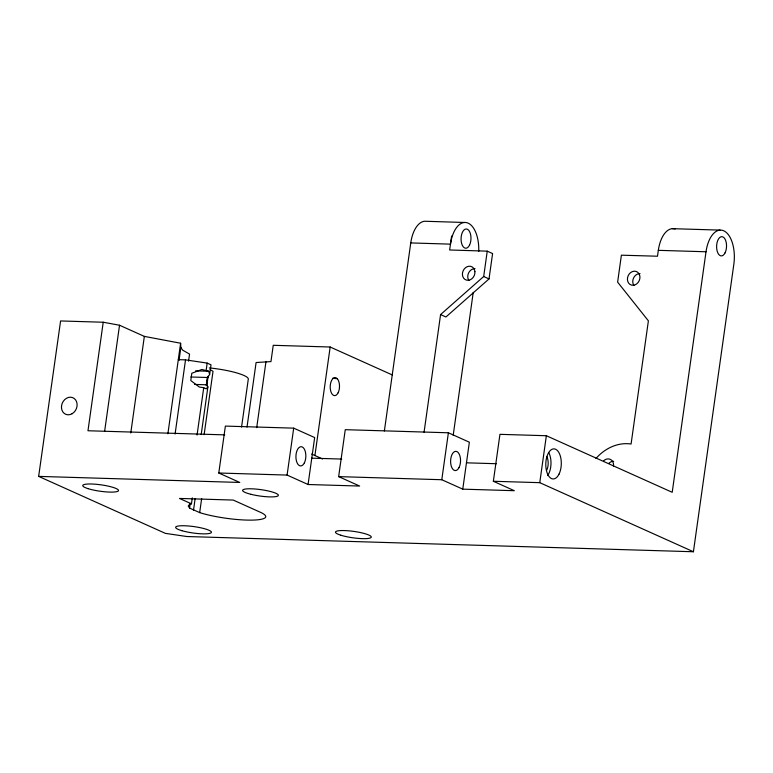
<?xml version="1.0" encoding="UTF-8"?>
<svg xmlns="http://www.w3.org/2000/svg" width="773" height="773" viewBox="0 0 773 773"><rect width="100%" height="100%" fill="white"/><g stroke="black" fill="none" stroke-linecap="round" stroke-linejoin="round"><path stroke-width="1.16" d="M179.046 360.363L180.853 347.464L180.611 343.231L144.348 336.39L119.535 325.24L103.224 322.235L87.977 430.754L224.759 434.87M104.616 431.373L119.535 325.24M130.772 432.986L144.348 336.39M167.886 433.808L180.611 343.231M175.094 434.02L185.52 359.87L207.174 363.088L211 364.808L209.647 374.432L207.647 377.504L206.623 384.79L207.898 386.858L201.193 434.6M188.564 361.136L189.559 354.092L182.66 350.15L180.853 347.464M197.057 435.064L203.714 387.727L199.289 387.002L190.786 380.548L191.81 373.253L201.859 369.484L208.691 371.253L209.647 374.432M206.188 370.132L207.174 363.088M206.236 385.601L207.406 377.282M192.303 497.86L191.462 503.832L179.481 498.44L233.224 500.063L260.52 512.335A39.133 6.996 8 0 1 250.694 520.132A39.133 6.996 8 0 1 199.676 512.615L189.588 508.083L190.264 503.329M206.797 385.698L208.13 376.19M193.492 510.315L195.144 498.585M204.12 434.687L213.029 371.291L210.101 369.62M199.676 512.615L201.656 498.537M241.553 427.083L248.259 379.388A32.881 5.875 8 0 0 209.29 367.909M247.012 427.121L256.095 362.537L270.956 361.59L273.246 345.299L330.168 347.009L392.24 374.915M256.704 427.653L266.009 361.435M38.65 476.39L165.345 533.351L186.805 536.52L693.42 551.748L733.838 264.279A27.944 14.407 -88.3 0 0 723.75 230.798A27.944 14.407 -88.3 0 0 706.02 251.766L672.21 492.304L546.356 435.73L499.947 434.339L493.358 481.27L514.325 490.7L462.766 489.154L469.366 442.214L448.388 432.783L345.26 429.682L338.661 476.622L359.638 486.053L308.069 484.507L314.669 437.566L293.701 428.145L225.378 426.087L218.778 473.008L239.756 482.449L38.65 476.39L60.594 320.95L103.224 322.235M314.92 455.529L330.168 347.009M384.374 430.967L410.753 242.925A27.944 14.378 -88.3 0 1 424.735 221.252L464.467 222.479M424.068 432.262L440.581 314.572L483.685 276.512L487.251 251.157L449.644 249.979L451.625 236.026M462.766 489.154L441.789 479.724L448.388 432.783M453.21 435.218L473.24 292.368M693.42 551.748L539.767 482.671L546.356 435.73M675.138 229.011A27.944 14.407 -88.3 0 0 658.325 250.336L657.494 256.221L621.386 255.187L617.627 282.145L648.392 320.834L631.087 444.021A43.868 36.746 -65.8 0 0 595.993 458.447M308.069 484.507L287.092 475.076L293.701 428.145M440.581 314.572L445.924 316.988L489.019 278.918L492.594 253.563L487.251 251.157M207.898 386.858L206.217 388.848L203.714 387.727M191.462 503.832L189.54 504.421L188.245 506.073L189.588 508.083M672.326 228.673L720.021 230.103M658.325 250.336L706.02 251.766M178.302 359.658L185.52 359.87M195.598 370.856L208.691 371.253M190.844 376.992L207.647 377.504M194.622 384.432L206.623 384.79M311.77 458.167L341.753 459.065M466.467 462.824L496.45 463.723M338.661 476.622L441.789 479.724M493.358 481.27L539.767 482.671M218.778 473.008L287.092 475.076M410.753 242.925L450.485 244.142A27.944 14.378 -88.3 0 1 466.882 222.701A27.944 14.378 -88.3 0 1 478.719 251.476M332.458 378.297L337.212 378.654M483.685 276.512L489.019 278.918M311.625 454.051L322.544 458.959M633.947 285.479A7.228 6.049 -65.8 0 1 633.686 277.768A7.228 6.049 -65.8 0 1 640.015 273.594M613.482 466.119A7.228 6.049 -65.8 0 0 611.24 459.935L609.849 459.191A7.228 6.049 -65.8 0 0 603.616 460.834M608.96 463.23A7.228 6.049 -65.8 0 1 613.627 461.307M468.94 280.512A7.228 6.049 -65.7 0 1 468.68 272.801A7.228 6.049 -65.7 0 1 475.009 268.627M546.772 456.553A9.634 4.967 -88.3 0 1 546.733 470.158M548.762 452.591A15.054 7.759 -88.3 0 1 547.651 475.608M639.532 274.869L638.759 273.381A7.228 6.049 -65.8 0 0 630.7 272.531A7.228 6.049 -65.8 0 0 627.831 281.585L628.604 283.073A7.228 6.049 -65.8 0 0 636.662 283.923A7.228 6.049 -65.8 0 0 639.532 274.869M474.902 271.603L474.525 269.883A7.228 6.049 -65.7 0 0 467.221 266.675A7.228 6.049 -65.7 0 0 462.438 274.888L462.814 276.608A7.228 6.049 -65.7 0 0 470.119 279.816A7.228 6.049 -65.7 0 0 474.902 271.603M72.092 413.739A9.034 7.566 -65.8 0 0 74.237 398.501A9.034 7.566 -65.8 0 0 61.56 405.767A9.034 7.566 -65.8 0 0 72.092 413.739M338.13 392.781A9.034 4.657 -88.3 0 0 336.091 377.823A9.034 4.657 -88.3 0 0 330.351 389.273A9.034 4.657 -88.3 0 0 338.13 392.781M88.025 488.642A18.059 3.227 8 0 0 117.931 491.232A18.059 3.227 8 0 0 95.958 484.265A18.059 3.227 8 0 0 88.025 488.642M181.839 530.674A18.059 3.227 8 0 0 211.106 532.8A18.059 3.227 8 0 0 187.646 525.92A18.059 3.227 8 0 0 181.839 530.674M340.758 535.196A18.059 3.227 8 0 0 370.673 537.795A18.059 3.227 8 0 0 348.7 530.819A18.059 3.227 8 0 0 340.758 535.196M251.022 494.324A18.059 3.227 8 0 0 278.367 495.387A18.059 3.227 8 0 0 252.075 488.826A18.059 3.227 8 0 0 251.022 494.324M559.005 474.158A15.054 7.759 -88.3 0 0 555.613 449.248A15.054 7.759 -88.3 0 0 546.028 468.332A15.054 7.759 -88.3 0 0 559.005 474.158M459.065 467.53A9.634 4.967 -88.3 0 0 456.891 451.577A9.634 4.967 -88.3 0 0 450.765 463.79A9.634 4.967 -88.3 0 0 459.065 467.53M725.064 252.858A9.634 4.967 -88.3 0 0 722.89 236.905A9.634 4.967 -88.3 0 0 716.764 249.119A9.634 4.967 -88.3 0 0 725.064 252.858M469.511 245.167A9.634 4.957 -88.3 0 0 467.336 229.223A9.634 4.957 -88.3 0 0 461.22 241.437A9.634 4.957 -88.3 0 0 469.511 245.167M304.378 462.872A9.634 4.967 -88.3 0 0 302.204 446.929A9.634 4.967 -88.3 0 0 296.078 459.143A9.634 4.967 -88.3 0 0 304.378 462.872"/></g></svg>
